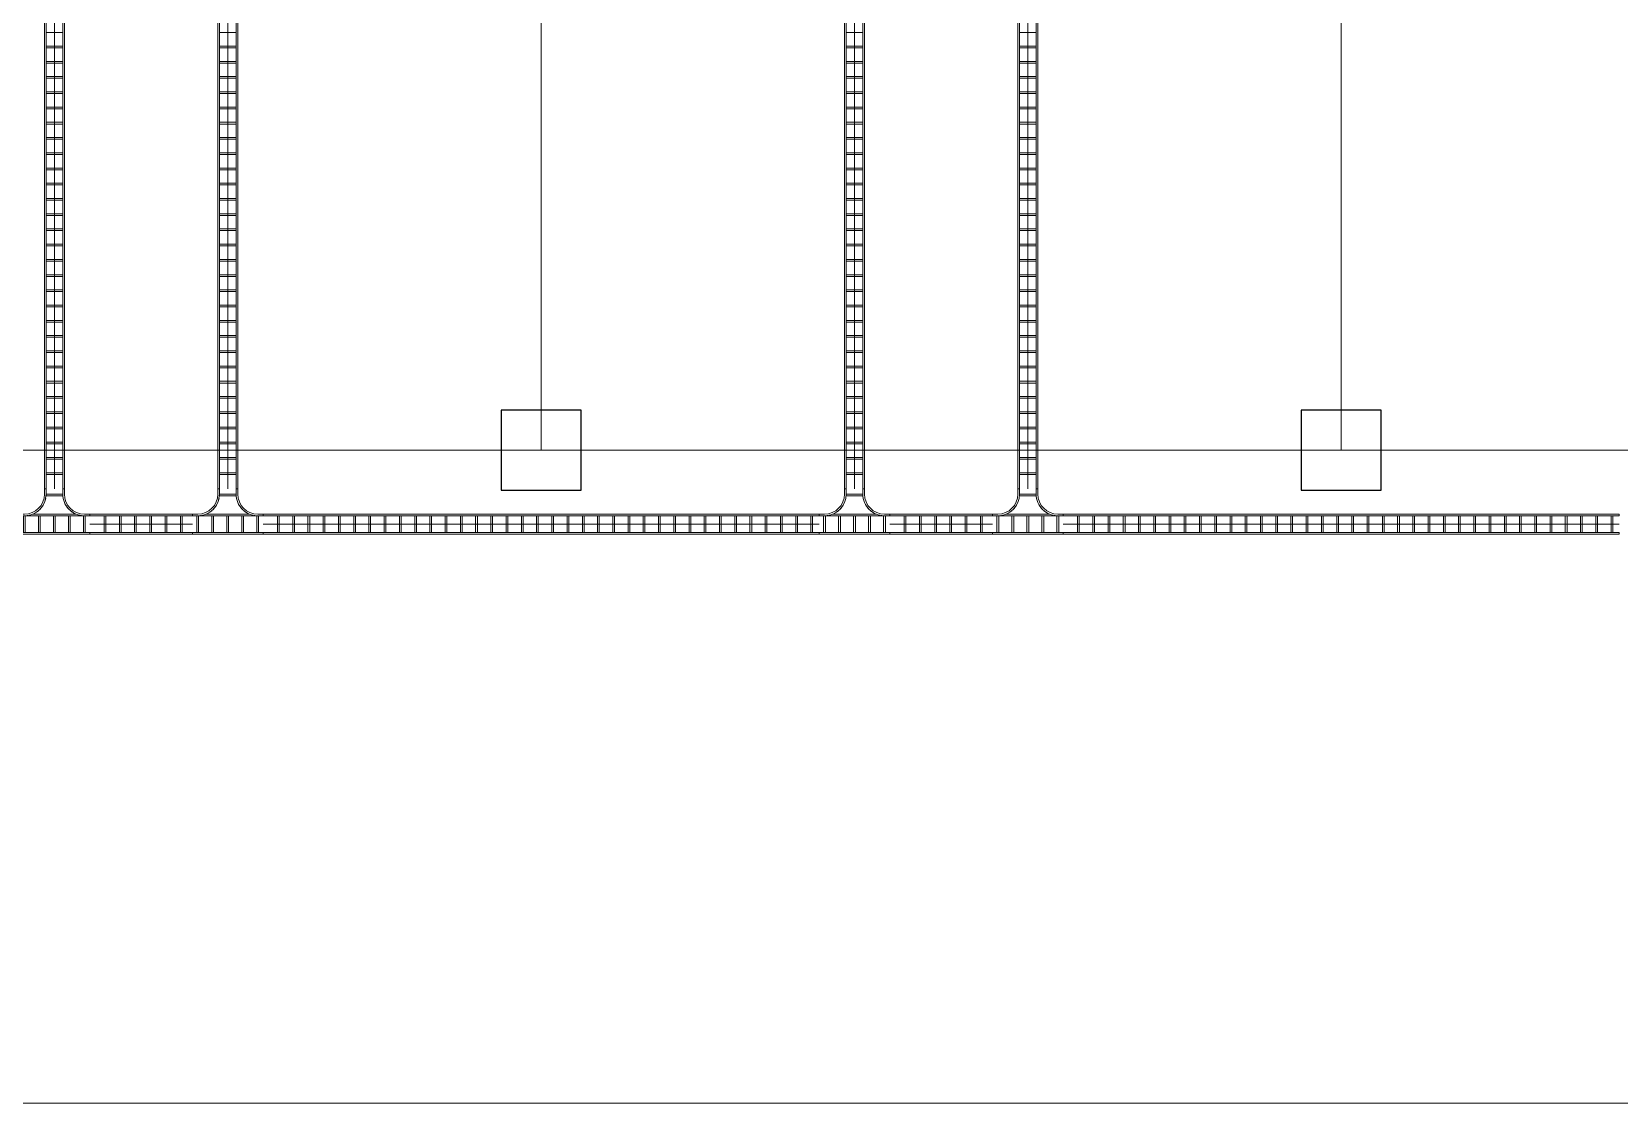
# Model space of a CAD drawing. Header units: millimetres. Extents: x 0 to 154200, y 0 to 64595.
# Drawn here: x 76360 to 100170, y 0 to 16077 of the extents above; entities that cross this region are included whole.
import ezdxf

# ---------------------------------------------------------------- set-up
doc = ezdxf.new("R2010")
doc.units = ezdxf.units.MM
doc.layers.add('Column', color=1, linetype='Continuous')
doc.layers.add('E-CABL-TRAY', color=4, linetype='Continuous', lineweight=9)
doc.layers.add('Floor', color=7, linetype='Continuous', lineweight=9)

# ---------------------------------------------------------------- blocks, each defined once
blk = doc.blocks.new('M_래더 수평 티 - 300mm 반지름-V2-레벨 2')
at = {"layer": 'E-CABL-TRAY'}
for p, q in [((530, 150), (-530, 150)), ((-530, 150), (-530, 125)), ((-530, 125), (530, 125)), ((-463, 125), (-463, -125)), ((-437, -125), (-437, 125)), ((-238, 125), (-238, -125)), ((-212, -125), (-212, 125)), ((-13, 125), (-13, -125)), ((13, -125), (13, 125)), ((212, 125), (212, -125)), ((238, -125), (238, 125)), ((437, 125), (437, -125)), ((463, -125), (463, 125)), ((530, 125), (530, 150)), ((-450, -125), (-530, -125)), ((-530, -125), (-530, -150)), ((-530, -150), (-450, -150)), ((-450, -125), (-437, -125)), ((-450, -125), (450, -125)), ((-324, -150), (324, -150)), ((-238, -125), (-212, -125)), ((-13, -125), (13, -125)), ((212, -125), (238, -125)), ((437, -125), (450, -125)), ((530, -125), (450, -125)), ((450, -150), (530, -150)), ((530, -150), (530, -125)), ((-150, -450), (-150, -530)), ((125, -425), (-125, -425)), ((-125, -425), (-125, -450)), ((-125, -450), (125, -450)), ((-125, -530), (-125, -450)), ((125, -450), (125, -425)), ((125, -450), (125, -530)), ((150, -530), (150, -450)), ((-150, -530), (-125, -530)), ((125, -530), (150, -530))]:
    blk.add_line(p, q, dxfattribs=at)
for centre, radius, start, end in [((-450, -450), 325, 360, 90), ((-450, -450), 325, 79.9947, 90), ((-450, -450), 300, 0, 90), ((-450, -450), 325, 67.9974, 77.4396), ((-450, -450), 325, 61.232, 67.2117), ((-450, -450), 325, 49.8928, 56.0097), ((-450, -450), 325, 38.4887, 44.8078), ((450, -450), 325, 90, 180), ((450, -450), 300, 90, 180), ((450, -450), 325, 135.1922, 141.5113), ((450, -450), 325, 123.9903, 130.1072), ((450, -450), 325, 112.7883, 118.768), ((450, -450), 325, 102.5604, 112.0026), ((450, -450), 325, 90, 100.0053), ((-450, -450), 325, 26.942, 33.6058), ((-450, -450), 325, 11.2019, 22.4039), ((450, -450), 325, 157.5961, 168.7981), ((450, -450), 325, 146.3942, 153.058)]:
    blk.add_arc(centre, radius, start, end, dxfattribs=at)
blk = doc.blocks.new('M_래더 수평 티 - 300mm 반지름-V3-레벨 2')
at = {"layer": 'E-CABL-TRAY'}
for p, q in [((530, 150), (-530, 150)), ((-530, 150), (-530, 125)), ((-530, 125), (530, 125)), ((-463, 125), (-463, -125)), ((-437, -125), (-437, 125)), ((-238, 125), (-238, -125)), ((-212, -125), (-212, 125)), ((-13, 125), (-13, -125)), ((13, -125), (13, 125)), ((212, 125), (212, -125)), ((238, -125), (238, 125)), ((437, 125), (437, -125)), ((463, -125), (463, 125)), ((530, 125), (530, 150)), ((-450, -125), (-530, -125)), ((-530, -125), (-530, -150)), ((-530, -150), (-450, -150)), ((-450, -125), (-437, -125)), ((-450, -125), (450, -125)), ((-324, -150), (324, -150)), ((-238, -125), (-212, -125)), ((-13, -125), (13, -125)), ((212, -125), (238, -125)), ((437, -125), (450, -125)), ((530, -125), (450, -125)), ((450, -150), (530, -150)), ((530, -150), (530, -125)), ((-150, -450), (-150, -530)), ((125, -425), (-125, -425)), ((-125, -425), (-125, -450)), ((-125, -450), (125, -450)), ((-125, -530), (-125, -450)), ((125, -450), (125, -425)), ((125, -450), (125, -530)), ((150, -530), (150, -450)), ((-150, -530), (-125, -530)), ((125, -530), (150, -530))]:
    blk.add_line(p, q, dxfattribs=at)
for centre, radius, start, end in [((-450, -450), 325, 360, 90), ((-450, -450), 325, 79.9947, 90), ((-450, -450), 300, 0, 90), ((-450, -450), 325, 67.9974, 77.4396), ((-450, -450), 325, 61.232, 67.2117), ((-450, -450), 325, 49.8928, 56.0097), ((-450, -450), 325, 38.4887, 44.8078), ((450, -450), 325, 90, 180), ((450, -450), 300, 90, 180), ((450, -450), 325, 135.1922, 141.5113), ((450, -450), 325, 123.9903, 130.1072), ((450, -450), 325, 112.7883, 118.768), ((450, -450), 325, 102.5604, 112.0026), ((450, -450), 325, 90, 100.0053), ((-450, -450), 325, 26.942, 33.6058), ((-450, -450), 325, 11.2019, 22.4039), ((450, -450), 325, 157.5961, 168.7981), ((450, -450), 325, 146.3942, 153.058)]:
    blk.add_arc(centre, radius, start, end, dxfattribs=at)
blk = doc.blocks.new('M_래더 수평 티 - 300mm 반지름-272136-레벨 2')
at = {"layer": 'E-CABL-TRAY'}
for p, q in [((530, 150), (-530, 150)), ((-530, 150), (-530, 125)), ((-530, 125), (530, 125)), ((-463, 125), (-463, -125)), ((-437, -125), (-437, 125)), ((-238, 125), (-238, -125)), ((-212, -125), (-212, 125)), ((-13, 125), (-13, -125)), ((13, -125), (13, 125)), ((212, 125), (212, -125)), ((238, -125), (238, 125)), ((437, 125), (437, -125)), ((463, -125), (463, 125)), ((530, 125), (530, 150)), ((-450, -125), (-530, -125)), ((-530, -125), (-530, -150)), ((-530, -150), (-450, -150)), ((-450, -125), (-437, -125)), ((-450, -125), (450, -125)), ((-324, -150), (324, -150)), ((-238, -125), (-212, -125)), ((-13, -125), (13, -125)), ((212, -125), (238, -125)), ((437, -125), (450, -125)), ((530, -125), (450, -125)), ((450, -150), (530, -150)), ((530, -150), (530, -125)), ((-150, -450), (-150, -530)), ((125, -425), (-125, -425)), ((-125, -425), (-125, -450)), ((-125, -450), (125, -450)), ((-125, -530), (-125, -450)), ((125, -450), (125, -425)), ((125, -450), (125, -530)), ((150, -530), (150, -450)), ((-150, -530), (-125, -530)), ((125, -530), (150, -530))]:
    blk.add_line(p, q, dxfattribs=at)
for centre, radius, start, end in [((-450, -450), 325, 360, 90), ((-450, -450), 325, 79.9947, 90), ((-450, -450), 300, 0, 90), ((-450, -450), 325, 67.9974, 77.4396), ((-450, -450), 325, 61.232, 67.2117), ((-450, -450), 325, 49.8928, 56.0097), ((-450, -450), 325, 38.4887, 44.8078), ((450, -450), 325, 90, 180), ((450, -450), 300, 90, 180), ((450, -450), 325, 135.1922, 141.5113), ((450, -450), 325, 123.9903, 130.1072), ((450, -450), 325, 112.7883, 118.768), ((450, -450), 325, 102.5604, 112.0026), ((450, -450), 325, 90, 100.0053), ((-450, -450), 325, 26.942, 33.6058), ((-450, -450), 325, 11.2019, 22.4039), ((450, -450), 325, 157.5961, 168.7981), ((450, -450), 325, 146.3942, 153.058)]:
    blk.add_arc(centre, radius, start, end, dxfattribs=at)

msp = doc.modelspace()

# ---------------------------------------------------------------- linework, layer by layer
at = {"layer": 'Column'}
for points in [[(83400, 9800), (83400, 9200), (84600, 9200), (84600, 10400), (83400, 10400), (83400, 9800)], [(95400, 9800), (95400, 9200), (96600, 9200), (96600, 10400), (95400, 10400), (95400, 9800)]]:
    msp.add_lwpolyline(points, dxfattribs=at)
at = {"layer": 'E-CABL-TRAY'}
for p, q in [((76550, 9218.7018), (76550, 55818.7018)), ((76575.4, 9218.7018), (76575.4, 55818.7018)), ((76700, 9218.7018), (76700, 55818.7018)), ((76824.6, 9218.7018), (76824.6, 55818.7018)), ((76850, 9218.7018), (76850, 55818.7018)), ((79150, 9218.7018), (79150, 55818.7018)), ((79175.4, 9218.7018), (79175.4, 55818.7018)), ((79300, 9218.7018), (79300, 55818.7018)), ((79424.6, 9218.7018), (79424.6, 55818.7018)), ((79450, 9218.7018), (79450, 55818.7018)), ((88550, 9218.7018), (88550, 55818.7018)), ((88575.4, 9218.7018), (88575.4, 55818.7018)), ((88700, 9218.7018), (88700, 55818.7018)), ((88824.6, 9218.7018), (88824.6, 55818.7018)), ((88850, 9218.7018), (88850, 55818.7018)), ((91150, 9218.7018), (91150, 55818.7018)), ((91175.4, 9218.7018), (91175.4, 55818.7018)), ((91300, 9218.7018), (91300, 55818.7018)), ((91424.6, 9218.7018), (91424.6, 55818.7018)), ((91450, 9218.7018), (91450, 55818.7018)), ((76824.6, 16064.0018), (76575.4, 16064.0018)), ((79424.6, 16064.0018), (79175.4, 16064.0018)), ((88824.6, 16064.0018), (88575.4, 16064.0018)), ((91424.6, 16064.0018), (91175.4, 16064.0018)), ((76824.6, 15860.8018), (76575.4, 15860.8018)), ((76824.6, 15835.4018), (76575.4, 15835.4018)), ((79424.6, 15860.8018), (79175.4, 15860.8018)), ((79424.6, 15835.4018), (79175.4, 15835.4018)), ((88824.6, 15860.8018), (88575.4, 15860.8018)), ((88824.6, 15835.4018), (88575.4, 15835.4018)), ((91424.6, 15860.8018), (91175.4, 15860.8018)), ((91424.6, 15835.4018), (91175.4, 15835.4018)), ((76824.6, 15632.2018), (76575.4, 15632.2018)), ((76824.6, 15606.8018), (76575.4, 15606.8018)), ((79424.6, 15632.2018), (79175.4, 15632.2018)), ((79424.6, 15606.8018), (79175.4, 15606.8018)), ((88824.6, 15632.2018), (88575.4, 15632.2018)), ((88824.6, 15606.8018), (88575.4, 15606.8018)), ((91424.6, 15632.2018), (91175.4, 15632.2018)), ((91424.6, 15606.8018), (91175.4, 15606.8018)), ((76824.6, 15403.6018), (76575.4, 15403.6018)), ((76824.6, 15378.2018), (76575.4, 15378.2018)), ((79424.6, 15403.6018), (79175.4, 15403.6018)), ((79424.6, 15378.2018), (79175.4, 15378.2018)), ((88824.6, 15403.6018), (88575.4, 15403.6018)), ((88824.6, 15378.2018), (88575.4, 15378.2018)), ((91424.6, 15403.6018), (91175.4, 15403.6018)), ((91424.6, 15378.2018), (91175.4, 15378.2018)), ((76824.6, 15175.0018), (76575.4, 15175.0018)), ((76824.6, 15149.6018), (76575.4, 15149.6018)), ((79424.6, 15175.0018), (79175.4, 15175.0018)), ((79424.6, 15149.6018), (79175.4, 15149.6018)), ((88824.6, 15175.0018), (88575.4, 15175.0018)), ((88824.6, 15149.6018), (88575.4, 15149.6018)), ((91424.6, 15175.0018), (91175.4, 15175.0018)), ((91424.6, 15149.6018), (91175.4, 15149.6018)), ((76824.6, 14946.4018), (76575.4, 14946.4018)), ((76824.6, 14921.0018), (76575.4, 14921.0018)), ((79424.6, 14946.4018), (79175.4, 14946.4018)), ((79424.6, 14921.0018), (79175.4, 14921.0018)), ((88824.6, 14946.4018), (88575.4, 14946.4018)), ((88824.6, 14921.0018), (88575.4, 14921.0018)), ((91424.6, 14946.4018), (91175.4, 14946.4018)), ((91424.6, 14921.0018), (91175.4, 14921.0018)), ((76824.6, 14717.8018), (76575.4, 14717.8018)), ((76824.6, 14692.4018), (76575.4, 14692.4018)), ((79424.6, 14717.8018), (79175.4, 14717.8018)), ((79424.6, 14692.4018), (79175.4, 14692.4018)), ((88824.6, 14717.8018), (88575.4, 14717.8018)), ((88824.6, 14692.4018), (88575.4, 14692.4018)), ((91424.6, 14717.8018), (91175.4, 14717.8018)), ((91424.6, 14692.4018), (91175.4, 14692.4018)), ((76824.6, 14489.2018), (76575.4, 14489.2018)), ((76824.6, 14463.8018), (76575.4, 14463.8018)), ((79424.6, 14489.2018), (79175.4, 14489.2018)), ((79424.6, 14463.8018), (79175.4, 14463.8018)), ((88824.6, 14489.2018), (88575.4, 14489.2018)), ((88824.6, 14463.8018), (88575.4, 14463.8018)), ((91424.6, 14489.2018), (91175.4, 14489.2018)), ((91424.6, 14463.8018), (91175.4, 14463.8018)), ((76824.6, 14260.6018), (76575.4, 14260.6018)), ((76824.6, 14235.2018), (76575.4, 14235.2018)), ((79424.6, 14260.6018), (79175.4, 14260.6018)), ((79424.6, 14235.2018), (79175.4, 14235.2018)), ((88824.6, 14260.6018), (88575.4, 14260.6018)), ((88824.6, 14235.2018), (88575.4, 14235.2018)), ((91424.6, 14260.6018), (91175.4, 14260.6018)), ((91424.6, 14235.2018), (91175.4, 14235.2018)), ((76824.6, 14032.0018), (76575.4, 14032.0018)), ((76824.6, 14006.6018), (76575.4, 14006.6018)), ((79424.6, 14032.0018), (79175.4, 14032.0018)), ((79424.6, 14006.6018), (79175.4, 14006.6018)), ((88824.6, 14032.0018), (88575.4, 14032.0018)), ((88824.6, 14006.6018), (88575.4, 14006.6018)), ((91424.6, 14032.0018), (91175.4, 14032.0018)), ((91424.6, 14006.6018), (91175.4, 14006.6018)), ((76824.6, 13803.4018), (76575.4, 13803.4018)), ((76824.6, 13778.0018), (76575.4, 13778.0018)), ((76824.6, 13574.8018), (76575.4, 13574.8018)), ((79424.6, 13803.4018), (79175.4, 13803.4018)), ((79424.6, 13778.0018), (79175.4, 13778.0018)), ((79424.6, 13574.8018), (79175.4, 13574.8018)), ((88824.6, 13803.4018), (88575.4, 13803.4018)), ((88824.6, 13778.0018), (88575.4, 13778.0018)), ((88824.6, 13574.8018), (88575.4, 13574.8018)), ((91424.6, 13803.4018), (91175.4, 13803.4018)), ((91424.6, 13778.0018), (91175.4, 13778.0018)), ((91424.6, 13574.8018), (91175.4, 13574.8018)), ((76824.6, 13549.4018), (76575.4, 13549.4018)), ((76824.6, 13346.2018), (76575.4, 13346.2018)), ((79424.6, 13549.4018), (79175.4, 13549.4018)), ((79424.6, 13346.2018), (79175.4, 13346.2018)), ((88824.6, 13549.4018), (88575.4, 13549.4018)), ((88824.6, 13346.2018), (88575.4, 13346.2018)), ((91424.6, 13549.4018), (91175.4, 13549.4018)), ((91424.6, 13346.2018), (91175.4, 13346.2018)), ((76824.6, 13320.8018), (76575.4, 13320.8018)), ((76824.6, 13117.6018), (76575.4, 13117.6018)), ((79424.6, 13320.8018), (79175.4, 13320.8018)), ((79424.6, 13117.6018), (79175.4, 13117.6018)), ((88824.6, 13320.8018), (88575.4, 13320.8018)), ((88824.6, 13117.6018), (88575.4, 13117.6018)), ((91424.6, 13320.8018), (91175.4, 13320.8018)), ((91424.6, 13117.6018), (91175.4, 13117.6018)), ((76824.6, 13092.2018), (76575.4, 13092.2018)), ((76824.6, 12889.0018), (76575.4, 12889.0018)), ((76824.6, 12863.6018), (76575.4, 12863.6018)), ((79424.6, 13092.2018), (79175.4, 13092.2018)), ((79424.6, 12889.0018), (79175.4, 12889.0018)), ((79424.6, 12863.6018), (79175.4, 12863.6018)), ((88824.6, 13092.2018), (88575.4, 13092.2018)), ((88824.6, 12889.0018), (88575.4, 12889.0018)), ((88824.6, 12863.6018), (88575.4, 12863.6018)), ((91424.6, 13092.2018), (91175.4, 13092.2018)), ((91424.6, 12889.0018), (91175.4, 12889.0018)), ((91424.6, 12863.6018), (91175.4, 12863.6018)), ((76824.6, 12660.4018), (76575.4, 12660.4018)), ((76824.6, 12635.0018), (76575.4, 12635.0018)), ((79424.6, 12660.4018), (79175.4, 12660.4018)), ((79424.6, 12635.0018), (79175.4, 12635.0018)), ((88824.6, 12660.4018), (88575.4, 12660.4018)), ((88824.6, 12635.0018), (88575.4, 12635.0018)), ((91424.6, 12660.4018), (91175.4, 12660.4018)), ((91424.6, 12635.0018), (91175.4, 12635.0018)), ((76824.6, 12431.8018), (76575.4, 12431.8018)), ((76824.6, 12406.4018), (76575.4, 12406.4018)), ((79424.6, 12431.8018), (79175.4, 12431.8018)), ((79424.6, 12406.4018), (79175.4, 12406.4018)), ((88824.6, 12431.8018), (88575.4, 12431.8018)), ((88824.6, 12406.4018), (88575.4, 12406.4018)), ((91424.6, 12431.8018), (91175.4, 12431.8018)), ((91424.6, 12406.4018), (91175.4, 12406.4018)), ((76824.6, 12203.2018), (76575.4, 12203.2018)), ((76824.6, 12177.8018), (76575.4, 12177.8018)), ((79424.6, 12203.2018), (79175.4, 12203.2018)), ((79424.6, 12177.8018), (79175.4, 12177.8018)), ((88824.6, 12203.2018), (88575.4, 12203.2018)), ((88824.6, 12177.8018), (88575.4, 12177.8018)), ((91424.6, 12203.2018), (91175.4, 12203.2018)), ((91424.6, 12177.8018), (91175.4, 12177.8018)), ((76824.6, 11974.6018), (76575.4, 11974.6018)), ((76824.6, 11949.2018), (76575.4, 11949.2018)), ((79424.6, 11974.6018), (79175.4, 11974.6018)), ((79424.6, 11949.2018), (79175.4, 11949.2018)), ((88824.6, 11974.6018), (88575.4, 11974.6018)), ((88824.6, 11949.2018), (88575.4, 11949.2018)), ((91424.6, 11974.6018), (91175.4, 11974.6018)), ((91424.6, 11949.2018), (91175.4, 11949.2018)), ((76824.6, 11746.0018), (76575.4, 11746.0018)), ((76824.6, 11720.6018), (76575.4, 11720.6018)), ((79424.6, 11746.0018), (79175.4, 11746.0018)), ((79424.6, 11720.6018), (79175.4, 11720.6018)), ((88824.6, 11746.0018), (88575.4, 11746.0018)), ((88824.6, 11720.6018), (88575.4, 11720.6018)), ((91424.6, 11746.0018), (91175.4, 11746.0018)), ((91424.6, 11720.6018), (91175.4, 11720.6018)), ((76824.6, 11517.4018), (76575.4, 11517.4018)), ((76824.6, 11492.0018), (76575.4, 11492.0018)), ((79424.6, 11517.4018), (79175.4, 11517.4018)), ((79424.6, 11492.0018), (79175.4, 11492.0018)), ((88824.6, 11517.4018), (88575.4, 11517.4018)), ((88824.6, 11492.0018), (88575.4, 11492.0018)), ((91424.6, 11517.4018), (91175.4, 11517.4018)), ((91424.6, 11492.0018), (91175.4, 11492.0018)), ((76824.6, 11288.8018), (76575.4, 11288.8018)), ((76824.6, 11263.4018), (76575.4, 11263.4018)), ((79424.6, 11288.8018), (79175.4, 11288.8018)), ((79424.6, 11263.4018), (79175.4, 11263.4018)), ((88824.6, 11288.8018), (88575.4, 11288.8018)), ((88824.6, 11263.4018), (88575.4, 11263.4018)), ((91424.6, 11288.8018), (91175.4, 11288.8018)), ((91424.6, 11263.4018), (91175.4, 11263.4018)), ((76824.6, 11060.2018), (76575.4, 11060.2018)), ((76824.6, 11034.8018), (76575.4, 11034.8018)), ((79424.6, 11060.2018), (79175.4, 11060.2018)), ((79424.6, 11034.8018), (79175.4, 11034.8018)), ((88824.6, 11060.2018), (88575.4, 11060.2018)), ((88824.6, 11034.8018), (88575.4, 11034.8018)), ((91424.6, 11060.2018), (91175.4, 11060.2018)), ((91424.6, 11034.8018), (91175.4, 11034.8018)), ((76824.6, 10831.6018), (76575.4, 10831.6018)), ((76824.6, 10806.2018), (76575.4, 10806.2018)), ((79424.6, 10831.6018), (79175.4, 10831.6018)), ((79424.6, 10806.2018), (79175.4, 10806.2018)), ((88824.6, 10831.6018), (88575.4, 10831.6018)), ((88824.6, 10806.2018), (88575.4, 10806.2018)), ((91424.6, 10831.6018), (91175.4, 10831.6018)), ((91424.6, 10806.2018), (91175.4, 10806.2018)), ((76824.6, 10603.0018), (76575.4, 10603.0018)), ((76824.6, 10577.6018), (76575.4, 10577.6018)), ((79424.6, 10603.0018), (79175.4, 10603.0018)), ((79424.6, 10577.6018), (79175.4, 10577.6018)), ((88824.6, 10603.0018), (88575.4, 10603.0018)), ((88824.6, 10577.6018), (88575.4, 10577.6018)), ((91424.6, 10603.0018), (91175.4, 10603.0018)), ((91424.6, 10577.6018), (91175.4, 10577.6018)), ((76824.6, 10374.4018), (76575.4, 10374.4018)), ((76824.6, 10349.0018), (76575.4, 10349.0018)), ((79424.6, 10374.4018), (79175.4, 10374.4018)), ((79424.6, 10349.0018), (79175.4, 10349.0018)), ((88824.6, 10374.4018), (88575.4, 10374.4018)), ((88824.6, 10349.0018), (88575.4, 10349.0018)), ((91424.6, 10374.4018), (91175.4, 10374.4018)), ((91424.6, 10349.0018), (91175.4, 10349.0018)), ((76824.6, 10145.8018), (76575.4, 10145.8018)), ((76824.6, 10120.4018), (76575.4, 10120.4018)), ((79424.6, 10145.8018), (79175.4, 10145.8018)), ((79424.6, 10120.4018), (79175.4, 10120.4018)), ((88824.6, 10145.8018), (88575.4, 10145.8018)), ((88824.6, 10120.4018), (88575.4, 10120.4018)), ((91424.6, 10145.8018), (91175.4, 10145.8018)), ((91424.6, 10120.4018), (91175.4, 10120.4018)), ((76824.6, 9917.2018), (76575.4, 9917.2018)), ((76824.6, 9891.8018), (76575.4, 9891.8018)), ((79424.6, 9917.2018), (79175.4, 9917.2018)), ((79424.6, 9891.8018), (79175.4, 9891.8018)), ((88824.6, 9917.2018), (88575.4, 9917.2018)), ((88824.6, 9891.8018), (88575.4, 9891.8018)), ((91424.6, 9917.2018), (91175.4, 9917.2018)), ((91424.6, 9891.8018), (91175.4, 9891.8018)), ((76824.6, 9688.6018), (76575.4, 9688.6018)), ((76824.6, 9663.2018), (76575.4, 9663.2018)), ((79424.6, 9688.6018), (79175.4, 9688.6018)), ((79424.6, 9663.2018), (79175.4, 9663.2018)), ((88824.6, 9688.6018), (88575.4, 9688.6018)), ((88824.6, 9663.2018), (88575.4, 9663.2018)), ((91424.6, 9688.6018), (91175.4, 9688.6018)), ((91424.6, 9663.2018), (91175.4, 9663.2018)), ((76824.6, 9460.0018), (76575.4, 9460.0018)), ((76824.6, 9434.6018), (76575.4, 9434.6018)), ((79424.6, 9460.0018), (79175.4, 9460.0018)), ((79424.6, 9434.6018), (79175.4, 9434.6018)), ((88824.6, 9460.0018), (88575.4, 9460.0018)), ((88824.6, 9434.6018), (88575.4, 9434.6018)), ((91424.6, 9460.0018), (91175.4, 9460.0018)), ((91424.6, 9434.6018), (91175.4, 9434.6018)), ((76575.4, 9218.7018), (76550, 9218.7018)), ((76850, 9218.7018), (76824.6, 9218.7018)), ((79175.4, 9218.7018), (79150, 9218.7018)), ((79450, 9218.7018), (79424.6, 9218.7018)), ((88575.4, 9218.7018), (88550, 9218.7018)), ((88850, 9218.7018), (88824.6, 9218.7018)), ((91175.4, 9218.7018), (91150, 9218.7018)), ((91450, 9218.7018), (91424.6, 9218.7018)), ((77230, 8813.3018), (77230, 8838.7018)), ((77230, 8838.7018), (78770, 8838.7018)), ((77230, 8813.3018), (78770, 8813.3018)), ((77445.9, 8564.1018), (77445.9, 8813.3018)), ((77471.3, 8564.1018), (77471.3, 8813.3018)), ((77674.5, 8564.1018), (77674.5, 8813.3018)), ((77699.9, 8564.1018), (77699.9, 8813.3018)), ((77903.1, 8564.1018), (77903.1, 8813.3018)), ((77928.5, 8564.1018), (77928.5, 8813.3018)), ((78131.7, 8564.1018), (78131.7, 8813.3018)), ((78157.1, 8564.1018), (78157.1, 8813.3018)), ((78360.3, 8564.1018), (78360.3, 8813.3018)), ((78385.7, 8564.1018), (78385.7, 8813.3018)), ((78588.9, 8564.1018), (78588.9, 8813.3018)), ((78614.3, 8564.1018), (78614.3, 8813.3018)), ((78770, 8838.7018), (78770, 8813.3018)), ((79830, 8813.3018), (79830, 8838.7018)), ((79830, 8838.7018), (88170, 8838.7018)), ((79830, 8813.3018), (88170, 8813.3018)), ((80045.9, 8564.1018), (80045.9, 8813.3018)), ((80071.3, 8564.1018), (80071.3, 8813.3018)), ((80274.5, 8564.1018), (80274.5, 8813.3018)), ((80299.9, 8564.1018), (80299.9, 8813.3018)), ((80503.1, 8564.1018), (80503.1, 8813.3018)), ((80528.5, 8564.1018), (80528.5, 8813.3018)), ((80731.7, 8564.1018), (80731.7, 8813.3018)), ((80757.1, 8564.1018), (80757.1, 8813.3018)), ((80960.3, 8564.1018), (80960.3, 8813.3018)), ((80985.7, 8564.1018), (80985.7, 8813.3018)), ((81188.9, 8564.1018), (81188.9, 8813.3018)), ((81214.3, 8564.1018), (81214.3, 8813.3018)), ((81417.5, 8564.1018), (81417.5, 8813.3018)), ((81442.9, 8564.1018), (81442.9, 8813.3018)), ((81646.1, 8564.1018), (81646.1, 8813.3018)), ((81671.5, 8564.1018), (81671.5, 8813.3018)), ((81874.7, 8564.1018), (81874.7, 8813.3018)), ((81900.1, 8564.1018), (81900.1, 8813.3018)), ((82103.3, 8564.1018), (82103.3, 8813.3018)), ((82128.7, 8564.1018), (82128.7, 8813.3018)), ((82331.9, 8564.1018), (82331.9, 8813.3018)), ((82357.3, 8564.1018), (82357.3, 8813.3018)), ((82560.5, 8564.1018), (82560.5, 8813.3018)), ((82585.9, 8564.1018), (82585.9, 8813.3018)), ((82789.1, 8564.1018), (82789.1, 8813.3018)), ((82814.5, 8564.1018), (82814.5, 8813.3018)), ((83017.7, 8564.1018), (83017.7, 8813.3018)), ((83043.1, 8564.1018), (83043.1, 8813.3018)), ((83246.3, 8564.1018), (83246.3, 8813.3018)), ((83271.7, 8564.1018), (83271.7, 8813.3018)), ((83474.9, 8564.1018), (83474.9, 8813.3018)), ((83500.3, 8564.1018), (83500.3, 8813.3018)), ((83703.5, 8564.1018), (83703.5, 8813.3018)), ((83728.9, 8564.1018), (83728.9, 8813.3018)), ((83932.1, 8564.1018), (83932.1, 8813.3018)), ((83957.5, 8564.1018), (83957.5, 8813.3018)), ((84160.7, 8564.1018), (84160.7, 8813.3018)), ((84186.1, 8564.1018), (84186.1, 8813.3018)), ((84389.3, 8564.1018), (84389.3, 8813.3018)), ((84414.7, 8564.1018), (84414.7, 8813.3018)), ((84617.9, 8564.1018), (84617.9, 8813.3018)), ((84643.3, 8564.1018), (84643.3, 8813.3018)), ((84846.5, 8564.1018), (84846.5, 8813.3018)), ((84871.9, 8564.1018), (84871.9, 8813.3018)), ((85075.1, 8564.1018), (85075.1, 8813.3018)), ((85100.5, 8564.1018), (85100.5, 8813.3018)), ((85303.7, 8564.1018), (85303.7, 8813.3018)), ((85329.1, 8564.1018), (85329.1, 8813.3018)), ((85532.3, 8564.1018), (85532.3, 8813.3018)), ((85557.7, 8564.1018), (85557.7, 8813.3018)), ((85760.9, 8564.1018), (85760.9, 8813.3018)), ((85786.3, 8564.1018), (85786.3, 8813.3018)), ((85989.5, 8564.1018), (85989.5, 8813.3018)), ((86014.9, 8564.1018), (86014.9, 8813.3018)), ((86218.1, 8564.1018), (86218.1, 8813.3018)), ((86243.5, 8564.1018), (86243.5, 8813.3018)), ((86446.7, 8564.1018), (86446.7, 8813.3018)), ((86472.1, 8564.1018), (86472.1, 8813.3018)), ((86675.3, 8564.1018), (86675.3, 8813.3018)), ((86700.7, 8564.1018), (86700.7, 8813.3018)), ((86903.9, 8564.1018), (86903.9, 8813.3018)), ((86929.3, 8564.1018), (86929.3, 8813.3018)), ((87132.5, 8564.1018), (87132.5, 8813.3018)), ((87157.9, 8564.1018), (87157.9, 8813.3018)), ((87361.1, 8564.1018), (87361.1, 8813.3018)), ((87386.5, 8564.1018), (87386.5, 8813.3018)), ((87589.7, 8564.1018), (87589.7, 8813.3018)), ((87615.1, 8564.1018), (87615.1, 8813.3018)), ((87818.3, 8564.1018), (87818.3, 8813.3018)), ((87843.7, 8564.1018), (87843.7, 8813.3018)), ((88046.9, 8564.1018), (88046.9, 8813.3018)), ((88072.3, 8564.1018), (88072.3, 8813.3018)), ((88170, 8838.7018), (88170, 8813.3018)), ((89230, 8813.3018), (89230, 8838.7018)), ((89230, 8838.7018), (90770, 8838.7018)), ((89230, 8813.3018), (90770, 8813.3018)), ((89445.9, 8564.1018), (89445.9, 8813.3018)), ((89471.3, 8564.1018), (89471.3, 8813.3018)), ((89674.5, 8564.1018), (89674.5, 8813.3018)), ((89699.9, 8564.1018), (89699.9, 8813.3018)), ((89903.1, 8564.1018), (89903.1, 8813.3018)), ((89928.5, 8564.1018), (89928.5, 8813.3018)), ((90131.7, 8564.1018), (90131.7, 8813.3018)), ((90157.1, 8564.1018), (90157.1, 8813.3018)), ((90360.3, 8564.1018), (90360.3, 8813.3018)), ((90385.7, 8564.1018), (90385.7, 8813.3018)), ((90588.9, 8564.1018), (90588.9, 8813.3018)), ((90614.3, 8564.1018), (90614.3, 8813.3018)), ((90770, 8838.7018), (90770, 8813.3018)), ((91830, 8813.3018), (91830, 8838.7018)), ((91830, 8838.7018), (100170, 8838.7018)), ((91830, 8813.3018), (100170, 8813.3018)), ((92045.9, 8564.1018), (92045.9, 8813.3018)), ((92071.3, 8564.1018), (92071.3, 8813.3018)), ((92274.5, 8564.1018), (92274.5, 8813.3018)), ((92299.9, 8564.1018), (92299.9, 8813.3018)), ((92503.1, 8564.1018), (92503.1, 8813.3018)), ((92528.5, 8564.1018), (92528.5, 8813.3018)), ((92731.7, 8564.1018), (92731.7, 8813.3018)), ((92757.1, 8564.1018), (92757.1, 8813.3018)), ((92960.3, 8564.1018), (92960.3, 8813.3018)), ((92985.7, 8564.1018), (92985.7, 8813.3018)), ((93188.9, 8564.1018), (93188.9, 8813.3018)), ((93214.3, 8564.1018), (93214.3, 8813.3018)), ((93417.5, 8564.1018), (93417.5, 8813.3018)), ((93442.9, 8564.1018), (93442.9, 8813.3018)), ((93646.1, 8564.1018), (93646.1, 8813.3018)), ((93671.5, 8564.1018), (93671.5, 8813.3018)), ((93874.7, 8564.1018), (93874.7, 8813.3018)), ((93900.1, 8564.1018), (93900.1, 8813.3018)), ((94103.3, 8564.1018), (94103.3, 8813.3018)), ((94128.7, 8564.1018), (94128.7, 8813.3018)), ((94331.9, 8564.1018), (94331.9, 8813.3018)), ((94357.3, 8564.1018), (94357.3, 8813.3018)), ((94560.5, 8564.1018), (94560.5, 8813.3018)), ((94585.9, 8564.1018), (94585.9, 8813.3018)), ((94789.1, 8564.1018), (94789.1, 8813.3018)), ((94814.5, 8564.1018), (94814.5, 8813.3018)), ((95017.7, 8564.1018), (95017.7, 8813.3018)), ((95043.1, 8564.1018), (95043.1, 8813.3018)), ((95246.3, 8564.1018), (95246.3, 8813.3018)), ((95271.7, 8564.1018), (95271.7, 8813.3018)), ((95474.9, 8564.1018), (95474.9, 8813.3018)), ((95500.3, 8564.1018), (95500.3, 8813.3018)), ((95703.5, 8564.1018), (95703.5, 8813.3018)), ((95728.9, 8564.1018), (95728.9, 8813.3018)), ((95932.1, 8564.1018), (95932.1, 8813.3018)), ((95957.5, 8564.1018), (95957.5, 8813.3018)), ((96160.7, 8564.1018), (96160.7, 8813.3018)), ((96186.1, 8564.1018), (96186.1, 8813.3018)), ((96389.3, 8564.1018), (96389.3, 8813.3018)), ((96414.7, 8564.1018), (96414.7, 8813.3018)), ((96617.9, 8564.1018), (96617.9, 8813.3018)), ((96643.3, 8564.1018), (96643.3, 8813.3018)), ((96846.5, 8564.1018), (96846.5, 8813.3018)), ((96871.9, 8564.1018), (96871.9, 8813.3018)), ((97075.1, 8564.1018), (97075.1, 8813.3018)), ((97100.5, 8564.1018), (97100.5, 8813.3018)), ((97303.7, 8564.1018), (97303.7, 8813.3018)), ((97329.1, 8564.1018), (97329.1, 8813.3018)), ((97532.3, 8564.1018), (97532.3, 8813.3018)), ((97557.7, 8564.1018), (97557.7, 8813.3018)), ((97760.9, 8564.1018), (97760.9, 8813.3018)), ((97786.3, 8564.1018), (97786.3, 8813.3018)), ((97989.5, 8564.1018), (97989.5, 8813.3018)), ((98014.9, 8564.1018), (98014.9, 8813.3018)), ((98218.1, 8564.1018), (98218.1, 8813.3018)), ((98243.5, 8564.1018), (98243.5, 8813.3018)), ((98446.7, 8564.1018), (98446.7, 8813.3018)), ((98472.1, 8564.1018), (98472.1, 8813.3018)), ((98675.3, 8564.1018), (98675.3, 8813.3018)), ((98700.7, 8564.1018), (98700.7, 8813.3018)), ((98903.9, 8564.1018), (98903.9, 8813.3018)), ((98929.3, 8564.1018), (98929.3, 8813.3018)), ((99132.5, 8564.1018), (99132.5, 8813.3018)), ((99157.9, 8564.1018), (99157.9, 8813.3018)), ((99361.1, 8564.1018), (99361.1, 8813.3018)), ((99386.5, 8564.1018), (99386.5, 8813.3018)), ((99589.7, 8564.1018), (99589.7, 8813.3018)), ((99615.1, 8564.1018), (99615.1, 8813.3018)), ((99818.3, 8564.1018), (99818.3, 8813.3018)), ((99843.7, 8564.1018), (99843.7, 8813.3018)), ((100046.9, 8564.1018), (100046.9, 8813.3018)), ((100072.3, 8564.1018), (100072.3, 8813.3018)), ((100170, 8838.7018), (100170, 8813.3018)), ((77230, 8688.7018), (78770, 8688.7018)), ((79830, 8688.7018), (88170, 8688.7018)), ((89230, 8688.7018), (90770, 8688.7018)), ((91830, 8688.7018), (100170, 8688.7018)), ((77230, 8538.7018), (77230, 8564.1018)), ((77230, 8564.1018), (78770, 8564.1018)), ((77230, 8538.7018), (78770, 8538.7018)), ((78770, 8564.1018), (78770, 8538.7018)), ((79830, 8538.7018), (79830, 8564.1018)), ((79830, 8564.1018), (88170, 8564.1018)), ((79830, 8538.7018), (88170, 8538.7018)), ((88170, 8564.1018), (88170, 8538.7018)), ((89230, 8538.7018), (89230, 8564.1018)), ((89230, 8564.1018), (90770, 8564.1018)), ((89230, 8538.7018), (90770, 8538.7018)), ((90770, 8564.1018), (90770, 8538.7018)), ((91830, 8538.7018), (91830, 8564.1018)), ((91830, 8564.1018), (100170, 8564.1018)), ((91830, 8538.7018), (100170, 8538.7018)), ((100170, 8564.1018), (100170, 8538.7018))]:
    msp.add_line(p, q, dxfattribs=at)
at = {"layer": 'Floor'}
msp.add_lwpolyline([(154200, 0), (0, 0), (0, 64595), (154200, 64595)], close=True, dxfattribs=at)
for points in [[(72000, 9800), (72000, 54800), (84000, 54800), (84000, 9800), (72000, 9800)], [(84000, 9800), (84000, 54800), (96000, 54800), (96000, 9800), (84000, 9800)], [(96000, 9800), (96000, 54800), (108000, 54800), (108000, 9800), (96000, 9800)]]:
    msp.add_lwpolyline(points, dxfattribs=at)

# ---------------------------------------------------------------- block references
at = {"layer": 'E-CABL-TRAY', "rotation": 180}
for name, p in [('M_래더 수평 티 - 300mm 반지름-V2-레벨 2', (76700, 8688.7018)), ('M_래더 수평 티 - 300mm 반지름-V3-레벨 2', (79300, 8688.7018)), ('M_래더 수평 티 - 300mm 반지름-272136-레벨 2', (88700, 8688.7018)), ('M_래더 수평 티 - 300mm 반지름-V3-레벨 2', (91300, 8688.7018))]:
    msp.add_blockref(name, p, dxfattribs=at)

doc.saveas('drawing.dxf')
